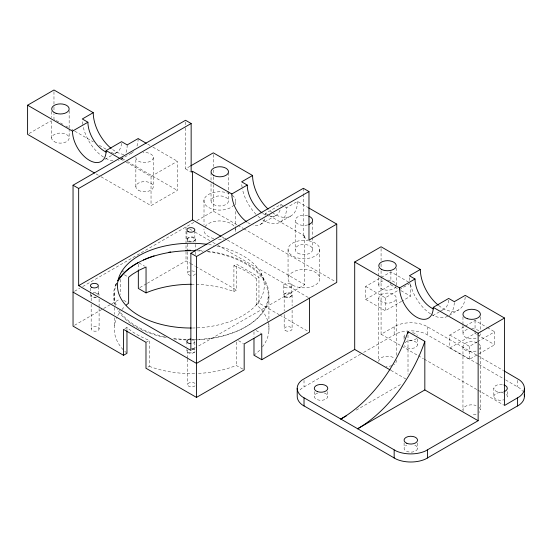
<?xml version="1.0" encoding="UTF-8"?>
<svg xmlns="http://www.w3.org/2000/svg" width="552" height="552" viewBox="0 0 552 552"><rect width="100%" height="100%" fill="white"/><g stroke="black" fill="none" stroke-linecap="round" stroke-linejoin="round"><path stroke-width="0.41" stroke-dasharray="2.76 2.07" d="M378.796 298.114L378.796 361.284A8.729 5.037 0 0 1 384.903 356.475A8.729 5.037 0 0 1 394.673 358.393M396.253 355.309L396.253 298.114A8.729 5.037 0 0 0 383.157 293.754A8.729 5.037 0 0 0 383.157 302.475A8.729 5.037 0 0 0 396.253 298.114M396.253 285.156L396.253 268.258M115.389 285.577L116.679 282.507M253.982 355.219L256.99 352.832A77.363 44.664 0 0 0 260.861 348.871M360.635 354.129L302.137 388.056A23.819 13.752 0 0 0 299.032 391.168M29.063 133.522L51.039 120.84M104.894 159.342L111.504 155.526M114.443 153.829L116.651 152.552M120.619 159.424L131.555 153.111M126.015 162.033L151.034 176.481L177.406 161.253L177.406 190.412L151.034 205.634L98.98 175.584M185.541 127.947L185.541 168.864L189.922 166.338M74.534 291.263L79.764 288.248M82.71 286.543L193.918 222.339M196.898 220.614L213.313 211.14L237.105 224.878M121.468 272.267L125.138 270.149M265.429 215.059A23.805 13.745 60 0 0 265.491 213.41L280.92 204.502L284.425 206.524M74.534 325.273L102.851 308.927M103.597 308.499L111.049 304.193M111.794 303.766L119.991 299.032M139.822 287.585L146.528 283.714M147.274 283.279L186.017 260.91L189.736 263.056M262.793 219.903A31.74 18.326 60 0 0 286.529 207.738L297.473 201.425L307.85 207.414M260.565 224.305L275.993 215.397M279.961 222.27L290.897 215.949M124.911 328.585L126.96 327.398C133.405 333.242 141.305 337.237 149.357 340.384L149.357 366.3L145.983 368.246M191.42 284.273A77.363 44.664 0 0 1 233.02 291.201L233.903 291.573L233.903 265.657L236.518 264.153L258.957 277.104L258.957 303.02L279.008 314.599M303.365 194.269L303.365 236.891L304.766 236.083L304.766 284.673L197.568 346.559M145.983 342.33L149.357 340.384M233.903 291.573L236.518 290.062L236.518 264.153M267.692 320.788A77.363 44.664 0 0 0 260.158 308.202L256.3 304.559L256.3 278.643L258.957 277.104M256.3 304.559L258.957 303.02M191.613 350.002L196.822 346.994M401.614 301.316L385.282 310.748L365.645 299.412L365.645 286.453L380.494 277.877M381.239 277.449L390.892 271.874L409.073 282.376M365.645 299.412L390.892 284.832L400.345 290.29M365.645 286.453L385.282 297.79L398.647 290.076M399.386 289.641L410.529 283.21L410.529 296.169L402.36 300.888M381.073 278.498L381.073 334.236L396.308 325.59A23.819 13.752 0 0 1 425.309 325.59L476.624 355.06M363.616 352.411L396.308 333.691A23.819 13.752 0 0 1 407.7 330.965M432.727 315.696L439.344 311.88M440.075 311.459L443.753 309.334M449.176 315.364L458.657 309.893M476.866 355.046L469.441 359.338L449.804 348.001L449.804 335.043L464.653 326.467M465.398 326.039L475.051 320.464L486.685 327.184M449.804 348.001L475.051 333.422L476.507 334.264M356.212 410.129L402.084 383.647M449.804 335.043L469.441 346.38L476.866 342.095M477.611 341.66L494.689 331.8L494.689 344.758L477.611 354.619M242.756 369.046L236.18 365.452A77.363 44.664 0 0 1 196.063 373.525M233.903 265.657C241.955 268.803 249.856 272.805 256.3 278.643M149.357 366.3L150.241 366.673A77.363 44.664 0 0 0 195.222 373.552M478.115 364.023L425.309 333.691A23.819 13.752 0 0 0 409.253 330.876M285.129 206.931L286.529 207.738M487.416 327.605L494.689 331.8M147.763 144.141L149.985 145.424M152.952 147.136L177.406 161.253M401.069 290.711L410.529 296.169M477.232 334.684L494.689 344.758M265.491 213.41L268.458 215.121M269.197 215.549L304.766 236.083M185.541 168.864L190.447 171.7M303.365 236.891L307.574 239.32M477.37 355.495L503.438 370.544M62.893 124.297L53.972 119.142L53.972 114.002M65.867 126.015L68.841 127.733M71.815 129.451L74.044 130.734M74.789 131.162L93.378 141.898M99.325 145.335L106.018 149.199M111.228 152.2L114.202 153.918M122.378 158.638L124.607 159.928M127.588 161.646L177.406 190.412M237.85 225.306L243.059 228.314M243.798 228.742L335.257 281.548M478.86 364.451L504.928 379.507M505.673 379.935L519.48 388.056A23.819 13.752 0 0 1 522.585 391.168M120.867 159.059L125.283 161.612M221.538 236.622L226.741 239.623M227.479 240.051L304.766 284.673M381.073 334.236L401.145 345.821M401.89 346.256L417.505 355.267M418.25 355.695L423.453 358.703M424.198 359.131L476.997 389.615M477.735 390.043L503.762 405.071M96.007 173.866L98.242 175.156M189.736 229.045L191.972 230.336M194.946 232.047L209.815 240.637M212.789 242.356L217.253 244.929M217.992 245.357L309.451 298.163M390.975 370.399L405.782 378.948M190.475 263.483L194.932 266.057M195.67 266.485L236.518 290.062M279.754 315.026L307.968 331.317M139.028 262.938L144.645 266.174M256.1 330.524L261.055 333.387M124.331 274.758L127.919 276.835M238.498 340.674L243.46 343.544M123.613 300.26L127.919 302.751M124.759 351.231L126.415 352.797M260.93 273.012L264.718 282.044M517.597 380.335L517.597 386.814M507.322 391.568L507.322 396.426M502.327 384.571A6.741 3.892 0 0 0 493.833 388.332L493.833 396.426A6.741 3.892 0 0 0 503.948 399.8M480.412 316.848L480.412 332.056M480.412 346.704L480.412 409.874M475.051 320.464L475.051 330.186M475.051 330.993L475.051 333.422M469.441 346.38L469.441 359.338M462.955 316.848L462.955 324.452M462.955 325.294L462.955 333.746M462.955 346.704L462.955 409.874M427.455 326.674L427.455 334.774M417.553 338.928L417.553 344.6M417.512 443.021L417.512 448.693M408.004 335.05L408.004 374.263M404.105 442.959L404.105 447.817M404.064 336.499L404.064 339.742M394.162 326.674L394.162 334.774M390.892 271.874L390.892 281.596M390.892 282.403L390.892 284.832M385.282 297.79L385.282 310.748M381.073 248.483L381.073 260.489M381.073 263.918L381.073 267.347M381.073 270.784L381.073 277.642M378.796 268.258L378.796 276.704M378.796 277.552L378.796 285.156M327.784 391.568L327.784 396.426M319.794 249.525L319.794 278.677M314.295 391.568L314.295 396.426M312.653 222.083L312.653 236.663M312.653 237.519L312.653 249.525M304.021 380.335L304.021 386.814M303.365 188.301L303.365 193.414M307.616 215.804A8.729 5.037 0 0 0 295.196 220.372L295.196 249.525M292.105 294.92L292.105 305.98M292.105 310.231L292.105 328.937M291.339 285.646L291.339 295.361M288.054 249.525L288.054 278.677M284.17 294.92L284.17 311.08M284.17 314.481L284.17 328.937M283.404 285.646L283.404 295.361M268.927 296.748L268.927 320.56M268.927 323.962L268.927 330.765M253.982 331.807L253.982 336.823M236.373 341.957L236.373 365.362M235.518 202.039L235.518 205.468M235.518 211.471L235.518 226.051M235.518 226.906L235.518 231.198M228.493 172.638L228.493 190.647M228.493 191.503L228.493 200.935A8.729 5.037 0 0 1 215.404 205.303A8.729 5.037 0 0 1 215.404 196.574A8.729 5.037 0 0 1 228.493 200.935M213.313 154.546L213.313 166.552M213.313 169.981L213.313 175.984M213.313 176.84L213.313 183.699M213.313 184.561L213.313 211.14M211.036 172.638L211.036 180.359M211.036 183.788L211.036 200.935M204.012 199.831L204.012 224.698M195.594 239.292A3.967 2.291 0 0 1 189.522 241.148A3.967 2.291 0 0 1 189.778 237.181A3.967 2.291 0 0 1 195.594 239.292L195.594 243.542M195.594 244.398L195.594 251.194M195.594 252.05L195.594 254.596M194.835 230.736L194.835 239.644M191.896 339.149A3.967 2.291 0 0 1 194.835 341.357L194.835 351.079M187.666 239.119L187.666 251.029M187.666 251.878L187.666 273.137M187.666 358.289L187.666 350.637A3.967 2.291 0 0 0 190.606 352.852A3.967 2.291 0 0 0 195.063 351.783M187.666 359.145L187.666 384.654M186.9 231.55L186.9 239.644M186.9 341.357L186.9 346.221M186.9 349.457L186.9 351.079M186.017 226.9L186.017 230.301M186.017 231.15L186.017 250.705M186.017 251.56L186.017 260.91M185.541 121.985L185.541 127.098M153.311 157.527L153.311 186.686M151.034 176.481L151.034 205.634M138.331 264.201L138.331 269.217M135.854 186.686L135.854 157.527A8.729 5.037 0 0 0 145.093 162.557A8.729 5.037 0 0 0 153.249 156.947A8.729 5.037 0 0 0 143.065 152.566M126.96 327.398L126.96 329.91M120.736 279.374L120.736 294.423M114.333 293.098L114.333 304.152M114.333 307.554L114.333 314.357M114.333 317.759L114.333 327.108M99.098 299.177L99.098 307.678M99.098 308.527L99.098 328.937A3.967 2.291 0 0 1 93.143 330.917A3.967 2.291 0 0 1 93.143 326.95A3.967 2.291 0 0 1 99.098 328.937M98.332 286.453L98.332 295.361A3.967 2.291 0 0 0 93.343 293.147M91.163 300.875L91.163 294.92A3.967 2.291 0 0 0 96.151 297.135M91.163 304.276L91.163 328.937M90.397 288.075L90.397 291.311M90.397 292.125L90.397 295.361M69.152 110.655L69.152 127.802M69.152 128.664L69.152 138.097M53.972 91.708L53.972 106.281M53.972 107.143L53.972 113.139M51.695 111.511L51.695 117.514M51.695 120.943L51.695 138.097M267.948 321.609A77.363 44.664 0 0 1 261.834 347.705M123.11 349.671A77.363 44.664 0 0 1 117.072 317.02M117.783 315.62A77.363 44.664 0 0 1 120.405 311.507M121.909 309.582A77.363 44.664 0 0 1 125.097 306.146M207.338 251.188A77.363 44.664 0 0 1 268.865 297.48A77.363 44.664 0 0 1 198.582 339.404M196.905 339.487A77.363 44.664 0 0 1 191.841 339.59M185.941 339.466A77.363 44.664 0 0 1 172.624 338.217M164.579 336.768A77.363 44.664 0 0 1 119.004 310.314M116.148 304.711A77.363 44.664 0 0 1 117.417 282.307M199.003 250.463A77.363 44.664 0 0 1 204.026 250.836M191.634 348.346A3.967 2.291 0 0 1 195.063 349.492M93.143 292.94A3.967 2.291 0 0 1 97.932 293.305A3.967 2.291 0 0 1 98.56 296.065M195.422 273.895A3.967 2.291 0 0 1 191.482 275.51M190.461 275.407A3.967 2.291 0 0 1 187.68 273.433A3.967 2.291 0 0 1 189.778 271.198M191.779 270.928A3.967 2.291 0 0 1 195.139 272.15M195.063 385.8A3.967 2.291 0 0 1 189.081 386.407A3.967 2.291 0 0 1 189.081 382.895A3.967 2.291 0 0 1 195.063 383.509M123.883 154.477A31.74 18.326 60 0 1 111.787 148.888M138.131 138.58A31.74 18.326 60 0 1 136.254 147.867M133.494 151.676A31.74 18.326 60 0 1 129.347 154.07M121.516 143.313A23.805 13.745 60 0 1 113.16 153.629M112.946 160.798A31.74 18.326 60 0 1 105.473 158.258M103.445 157.058A31.74 18.326 60 0 1 83.069 126.132M82.765 124.497A31.74 18.326 60 0 1 82.345 120.502M127.188 144.9A31.74 18.326 60 0 1 125.318 154.18M123.13 157.417A31.74 18.326 60 0 1 118.411 160.384M96.352 297.349A3.967 2.291 0 0 1 91.563 296.983A3.967 2.291 0 0 1 90.928 294.216M207.821 251.781A77.363 44.664 0 0 1 267.989 298.894A77.363 44.664 0 0 1 195.705 339.942M194.035 339.991A77.363 44.664 0 0 1 191.523 340.025M186.459 339.956A77.363 44.664 0 0 1 173.921 338.942M166.304 337.714A77.363 44.664 0 0 1 117.024 308.678M115.513 305.463A77.363 44.664 0 0 1 116.651 282.755M196.974 250.836A77.363 44.664 0 0 1 202.867 251.236M216.984 246.04A73.395 42.373 0 0 1 263.173 292.926A73.395 42.373 0 0 1 192.213 328.012M208.635 244.529A73.395 42.373 0 0 1 213.672 245.364M307.616 224.94A8.729 5.037 0 0 1 295.196 220.372M297.473 201.425A31.74 18.326 60 0 1 273.081 213.155M272.426 212.699A31.74 18.326 60 0 1 269.224 210.139M280.099 210.022A23.805 13.745 60 0 1 268.445 216.073M265.553 214.99A23.805 13.745 60 0 1 262.835 213.438M280.92 204.502A23.805 13.745 60 0 1 280.858 206.151M260.185 218.047A31.74 18.326 60 0 1 256.604 214.887M256.052 214.335A31.74 18.326 60 0 1 242.411 188.97M242.114 187.342A31.74 18.326 60 0 1 241.686 183.347M235.476 228.804A15.87 9.163 0 0 1 234.945 232.758M225.982 238.519A15.87 9.163 0 0 1 217.854 239.188M213.838 238.588A15.87 9.163 0 0 1 204.012 228.983M205.04 226.672A15.87 9.163 0 0 1 219.606 220.931A15.87 9.163 0 0 1 234.365 226.499M232.261 195.284A15.87 9.163 0 0 1 234.945 203.605M234.069 204.902A15.87 9.163 0 0 1 211.968 208.918A15.87 9.163 0 0 1 206.482 195.925A15.87 9.163 0 0 1 229.301 193.614M191.896 348.864A3.967 2.291 0 0 1 194.601 351.859A3.967 2.291 0 0 1 189.191 353.156A3.967 2.291 0 0 1 187.432 349.933M194.835 341.357A3.967 2.291 0 0 1 191.896 343.572M308.823 240.81A15.87 9.163 0 0 1 314.75 256.225A15.87 9.163 0 0 1 288.53 251.74A15.87 9.163 0 0 1 308.03 240.679M264.67 218.93A23.805 13.745 60 0 1 253.016 224.981M250.125 223.898A23.805 13.745 60 0 1 247.406 222.346M448.617 300.088A23.805 13.745 60 0 1 440.261 310.41M465.184 297.017A31.74 18.326 60 0 1 438.247 305.159M447.72 316.206A31.74 18.326 60 0 1 431.85 314.633M430.553 313.84A31.74 18.326 60 0 1 410.171 282.914M409.75 280.464A31.74 18.326 60 0 1 409.446 277.283M454.282 302.51A31.74 18.326 60 0 1 449.038 315.309M480.412 333.746A8.729 5.037 0 0 1 477.853 337.306M476.045 338.114A8.729 5.037 0 0 1 464.128 336.265A8.729 5.037 0 0 1 467.323 329.385M471.684 328.709A8.729 5.037 0 0 1 479.239 331.228M395.957 286.46A8.729 5.037 0 0 1 381.625 288.875A8.729 5.037 0 0 1 384.544 280.423M387.525 280.119A8.729 5.037 0 0 1 395.957 283.852M476.045 351.065A8.729 5.037 0 0 1 463.087 347.581A8.729 5.037 0 0 1 473.202 341.743A8.729 5.037 0 0 1 479.239 349.223M479.239 407.348A8.729 5.037 0 0 1 479.239 412.392M476.045 414.235A8.729 5.037 0 0 1 471.684 414.911M463.252 411.178A8.729 5.037 0 0 1 466.371 405.872A8.729 5.037 0 0 1 476.045 405.506M416.65 338.445A6.741 3.892 0 0 1 407.438 339.873M404.292 337.507A6.741 3.892 0 0 1 404.968 334.553M412.551 332.739A6.741 3.892 0 0 1 417.326 335.492M502.327 392.092A6.741 3.892 0 0 1 493.833 388.332M395.957 359.98A8.729 5.037 0 0 1 393.693 364.844M391.885 365.645A8.729 5.037 0 0 1 386.007 366.245M506.419 394.48A6.741 3.892 0 0 1 506.419 398.371M493.833 396.426A6.741 3.892 0 0 1 503.948 393.058M404.968 342.654A6.741 3.892 0 0 1 415.58 341.847A6.741 3.892 0 0 1 414.179 347.974A6.741 3.892 0 0 1 404.292 345.607M324.41 393.058A6.741 3.892 0 0 1 326.204 398.93A6.741 3.892 0 0 1 315.868 398.93A6.741 3.892 0 0 1 317.662 393.058M414.814 445.126A6.741 3.892 0 0 1 415.863 450.832A6.741 3.892 0 0 1 405.92 450.943A6.741 3.892 0 0 1 406.603 445.209M285.329 296.541A3.967 2.291 0 0 0 291.967 295.513A3.967 2.291 0 0 0 287.109 292.712A3.967 2.291 0 0 0 285.329 296.541M285.329 330.558A3.967 2.291 0 0 0 291.967 329.53A3.967 2.291 0 0 0 287.109 326.722A3.967 2.291 0 0 0 285.329 330.558M138.414 190.247A8.729 5.037 0 0 0 153.014 187.99A8.729 5.037 0 0 0 142.326 181.815A8.729 5.037 0 0 0 138.414 190.247M54.248 141.657A8.729 5.037 0 0 0 68.855 139.401A8.729 5.037 0 0 0 58.16 133.225A8.729 5.037 0 0 0 54.248 141.657M292.705 285.156A15.87 9.163 0 0 0 319.256 281.051A15.87 9.163 0 0 0 299.819 269.831A15.87 9.163 0 0 0 292.705 285.156M188.066 241.265A3.967 2.291 0 0 0 194.704 240.237A3.967 2.291 0 0 0 189.847 237.436A3.967 2.291 0 0 0 188.066 241.265M297.756 253.092A8.729 5.037 0 0 0 312.356 250.829A8.729 5.037 0 0 0 301.668 244.66A8.729 5.037 0 0 0 297.756 253.092M284.57 296.983A3.967 2.291 0 0 0 291.208 295.955A3.967 2.291 0 0 0 286.35 293.147A3.967 2.291 0 0 0 284.57 296.983M284.57 287.261A3.967 2.291 0 0 0 291.208 286.24A3.967 2.291 0 0 0 286.35 283.431A3.967 2.291 0 0 0 284.57 287.261"/><path stroke-width="0.83" d="M126.27 305.042L128.637 303.165L128.637 277.249L132.232 274.406L139.207 270.176L146.045 266.989L146.045 292.898L147.087 292.415A77.363 44.664 0 0 1 191.42 284.273M433.251 307.347L478.135 333.263L478.135 420.721L425.309 451.067A23.819 13.752 0 0 1 396.308 451.067L302.137 396.702A23.819 13.752 0 0 1 302.137 379.955L354.701 349.457L354.701 261.993L399.586 287.909A23.805 13.745 60 0 0 416.422 317.062A23.805 13.745 60 0 0 433.251 307.347L448.679 298.439L454.289 301.675L465.232 295.361L504.507 318.035L504.507 405.499L519.48 396.702A23.819 13.752 0 0 0 519.48 379.955L504.183 370.978M297.217 388.332L297.217 396.426A23.819 13.752 0 0 0 302.137 404.802L396.308 459.167A23.819 13.752 0 0 0 425.309 459.167L519.48 404.802A23.819 13.752 0 0 0 524.193 394.632M94.523 173.004L27.6 134.371L27.6 105.218L53.972 89.99L93.247 112.663A31.74 18.326 60 0 0 111.145 148.378M93.247 112.663L82.303 118.984L87.913 122.22A23.805 13.745 60 0 0 106.212 152.145M27.6 105.218L72.484 131.128L87.913 122.22M72.484 131.128A23.805 13.745 60 0 0 89.32 160.28A23.805 13.745 60 0 0 106.15 150.565L121.578 141.657L127.188 144.9L138.131 138.58L146.28 143.285M126.96 330.745L126.96 353.314L123.544 355.288L73.043 326.135L73.043 185.224L185.541 120.274L191.151 123.517L191.151 172.107L192.551 171.299L231.826 193.973A23.805 13.745 60 0 0 246.778 221.918M73.043 185.224L78.66 188.467L191.151 123.517M190.654 165.91L213.313 152.835L252.588 175.508A31.74 18.326 60 0 0 268.099 209.111M252.588 175.508L241.645 181.822L247.255 185.065A23.805 13.745 60 0 0 262.207 213.01M231.826 193.973L247.255 185.065M78.66 188.467L78.66 285.646L192.551 219.889L220.793 236.187M78.66 285.646L190.868 350.43L190.868 253.251L303.365 188.301L308.975 191.544L308.975 240.134L336.748 224.098L336.748 282.403L196.484 363.388L73.043 292.125M190.868 253.251L196.484 256.487L308.975 191.544M354.701 261.993L381.073 246.772L420.348 269.445A31.74 18.326 60 0 0 438.247 305.159M123.544 355.288L123.544 329.371L145.983 342.33L145.983 368.246L196.484 397.399L244.17 369.868L244.17 343.951L261.765 333.794L261.765 359.711L253.982 355.219L253.982 338.493M261.765 359.711L309.451 332.173L309.451 298.163M420.348 269.445L409.405 275.765L415.014 279.002A23.805 13.745 60 0 0 433.313 308.927M399.586 287.909L415.014 279.002M478.135 333.263L504.507 318.035M346.594 415.684L340.674 419.106A105.929 61.155 -60 0 0 408.004 331.642L424.833 341.357L424.833 389.947L357.51 428.821A105.929 61.155 -60 0 0 424.833 341.357M308.589 207.842L336.748 224.098M106.15 150.565L120.129 158.638M354.701 349.457L390.236 369.971M424.833 389.947L478.135 420.721M146.045 292.898L138.331 288.448L138.331 270.052M524.4 388.332L524.4 396.426M517.597 397.944L517.597 406.037M427.455 449.983L427.455 458.077M408.004 331.642L408.004 333.346M394.162 449.983L394.162 458.077M304.021 397.944L304.021 406.037M196.484 256.487L196.484 397.399M192.551 171.299L192.551 219.889M118.169 280.913A77.363 44.664 0 0 1 138.469 262.476M143.403 259.999A77.363 44.664 0 0 1 146.335 258.715M147.087 258.405A77.363 44.664 0 0 1 154.105 255.866M168.967 252.216A77.363 44.664 0 0 1 170.589 251.94M185.513 250.394A77.363 44.664 0 0 1 190.578 250.263M308.927 216.246A8.729 5.037 0 0 1 308.927 224.498M117.817 280.664A77.363 44.664 0 0 1 195.284 250.767M191.385 328.019A73.395 42.373 0 0 1 117.893 281.12A73.395 42.373 0 0 1 206.952 244.301M190.868 343.648A3.967 2.291 0 0 1 186.9 341.357A3.967 2.291 0 0 1 190.868 339.066M503.948 384.958A6.741 3.892 0 0 1 503.948 391.699M56.056 113.305A8.729 5.037 0 0 0 69.152 108.937A8.729 5.037 0 0 0 56.056 104.576A8.729 5.037 0 0 0 56.056 113.305M91.563 287.261A3.967 2.291 0 0 0 98.201 286.24A3.967 2.291 0 0 0 93.343 283.431A3.967 2.291 0 0 0 91.563 287.261M188.066 231.55A3.967 2.291 0 0 0 194.704 230.522A3.967 2.291 0 0 0 189.847 227.714A3.967 2.291 0 0 0 188.066 231.55M213.596 175.343A8.729 5.037 0 0 0 228.197 173.086A8.729 5.037 0 0 0 217.509 166.918A8.729 5.037 0 0 0 213.596 175.343M467.323 318.676A8.729 5.037 0 0 0 480.412 314.309A8.729 5.037 0 0 0 467.323 309.948A8.729 5.037 0 0 0 467.323 318.676M381.349 269.286A8.729 5.037 0 0 0 395.957 267.023A8.729 5.037 0 0 0 385.268 260.854A8.729 5.037 0 0 0 381.349 269.286M317.662 391.699A6.741 3.892 0 0 0 327.784 388.332A6.741 3.892 0 0 0 317.662 384.958A6.741 3.892 0 0 0 317.662 391.699M406.803 443.291A6.741 3.892 0 0 0 417.512 440.593A6.741 3.892 0 0 0 408.114 436.591A6.741 3.892 0 0 0 406.803 443.291"/></g></svg>
